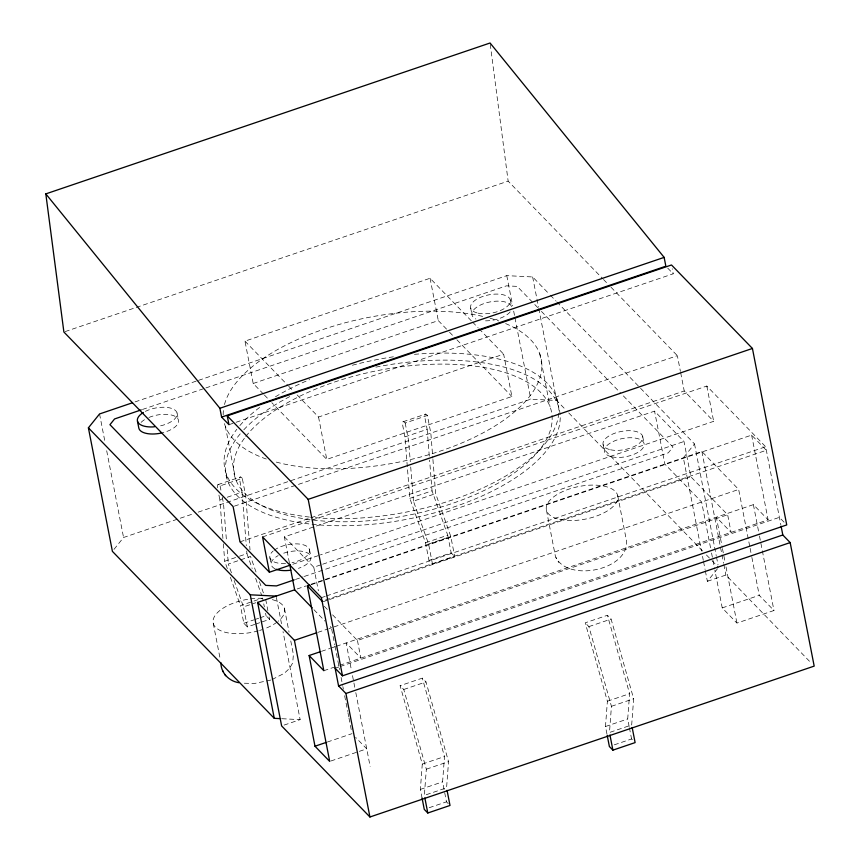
<?xml version="1.0" encoding="UTF-8"?>
<svg xmlns="http://www.w3.org/2000/svg" width="860" height="860" viewBox="0 0 860 860"><rect width="100%" height="100%" fill="white"/><g stroke="black" fill="none" stroke-linecap="round" stroke-linejoin="round"><path stroke-width="0.64" stroke-dasharray="4.3 3.22" d="M422.077 798.134L420.379 789.394L422.281 764.088L400.104 685.689L422.314 678.142L425.99 681.937L448.544 761.637L446.577 787.824L424.356 795.371L426.334 769.184L403.781 689.483L400.104 685.689M448.243 803.649L446.48 801.832L442.599 781.847L444.502 756.542L422.314 678.142M606.945 734.021L605.483 726.517L607.386 701.222L585.208 622.823L607.418 615.276L611.095 619.071L633.648 698.761L631.681 724.948L609.471 732.494L611.438 706.307L588.885 626.617L585.208 622.823M629.154 726.474L627.703 718.971L629.606 693.676L607.418 615.276M113.993 549.379L123.56 537.489L193.145 513.85M556.828 301.903L694.514 443.921L683.367 457.8L701.502 551.099M705.329 570.814L707.371 581.328L717.734 568.438M272.082 679.529L284.262 673.305L289.519 668.413L292.69 662.942L293.4 654.481L290.594 640.055M65.156 331.584L134.966 307.869M136.235 307.439L508.142 181.127L602.57 278.533M263.44 394.052L253.195 383.485L244.96 341.13L430.065 278.264L471.645 321.145M135.063 401.899L197.23 380.786M198.499 380.356L506.776 275.651L532.641 276.952L549.389 294.227M142.47 409.467L204.615 388.365M205.884 387.935L506.465 285.842L517.183 286.38L537.704 307.547M253.195 383.485L438.299 320.608L448.544 331.186M228.964 424.69L673.219 273.802L672.24 268.761M297.119 394.933L318.544 417.025L503.648 354.159L511.883 396.514L326.768 459.38L271.825 402.695M217.946 484.642L240.542 476.967M403.05 421.765L425.646 414.101M217.569 487.835A8.084 2.053 71.2 0 1 219.343 485.137L220.085 485.889L242.294 478.353L245.724 495.994L250.013 549.905M432.924 459.423L435.644 493.608L450.801 536.511L454.693 556.495L432.472 564.042L428.957 560.408L425.517 542.757L409.833 498.359L404.942 436.88L402.878 426.291A8.084 2.053 71.2 0 1 404.458 422.26L405.189 423.023L427.398 415.477L430.828 433.128L432.816 458.111M222.923 538.5L219.837 499.746L222.299 498.908M227.244 497.231L242.047 492.2L239.994 481.611A8.084 2.053 71.2 0 1 241.563 477.59L242.294 478.353M404.942 436.88L427.151 429.333L425.098 418.745A8.084 2.053 71.2 0 1 426.667 414.724L427.398 415.477M198.208 512.13L530.792 399.18L556.657 400.481L565.031 409.113M234.382 506.142L677.368 355.685L680.411 371.369M239.972 541.865L309.783 518.15M311.051 517.72L684.227 390.977L713.66 421.335L320.425 554.893M262.547 536.93L706.802 386.043L765.658 446.759L780.848 524.912M289.368 562.709L284.348 536.876L654.567 411.144L683.99 441.502L690.859 476.795L727.646 514.742L731.075 532.394L716.358 517.204L722.207 547.272M227.341 568.621L224.729 561.225L238.306 556.613M239.531 556.194L246.938 553.679L246.723 551.013M409.833 498.359L432.042 490.813L429.602 460.068M231.447 572.857L228.33 564.02L239.435 560.247M240.671 559.828L250.54 556.474L256.334 572.878M432.472 564.042L428.592 544.047L413.434 501.154L435.644 493.608M292.851 564.257L319.146 555.334M284.348 536.876L313.782 567.234L321.414 564.644M322.693 564.214L683.99 441.502M295.464 579.457L303.075 576.866M304.343 576.437L668.338 452.812L672.961 447.06L621.651 394.138M254.775 624.392L247.368 626.908L243.842 623.274L240.413 605.623L252.754 601.441M253.99 601.022L262.633 598.087L264.342 606.902M425.517 542.757L447.737 535.21L432.042 490.813M247.368 626.908L243.487 606.923L255.828 602.731M428.592 544.047L450.801 536.511M297.184 588.96L306.096 585.929M311.18 584.209L701.878 451.511L738.665 489.458L749.845 546.971M311.18 584.703L751.629 435.106L766.346 450.285L322.091 601.172M243.842 623.274L253.721 619.92M254.958 619.501L258.656 618.243M259.892 617.824L266.062 615.728L269.578 619.361L260.945 622.296M428.957 560.408L451.167 552.862L454.693 556.495M321.404 597.646L325.22 596.356M326.488 595.926L765.658 446.759M256.011 623.973L259.709 622.715M323.188 601.667L328.273 599.936M329.552 599.506L690.859 476.795M317.856 632.38L327.724 629.025M328.961 628.606L331.433 627.768L328.671 624.919M333.981 626.908L738.665 489.458M321.468 651.332L330.1 648.397M331.337 647.978L335.045 646.72M336.271 646.301L753.382 504.637L768.098 519.816L339.883 665.253M332.605 614.868L357.438 640.485L727.646 514.742M323.844 670.703L338.646 665.672M335.131 668.231L338.937 666.941M340.205 666.511L779.386 517.344L784.9 523.041M284.101 725.087L300.14 719.637L283.026 631.595M707.371 581.328L725.883 575.039L811.388 663.232M403.781 689.483L425.99 681.937M588.885 626.617L611.095 619.071M327.337 742.04L352.009 733.655M722.228 607.913L759.251 595.335L773.957 610.514L736.945 623.091L722.228 607.913L714.853 570.008M330.939 760.982L358.093 751.769M359.329 751.35L366.725 748.834L355.696 737.45M422.281 764.088L444.502 756.542M607.386 701.222L629.606 693.676M426.334 769.184L448.544 761.637M611.438 706.307L633.648 698.761M420.379 789.394L442.599 781.847M605.483 726.517L627.703 718.971M429.204 807.701L446.48 801.832M614.309 744.835L631.584 738.966L633.347 740.783M270.857 680.045L254.581 683.463L242.531 683.184M282.037 718.724L300.14 719.637M667.693 268.116L673.219 273.802M603.505 279.5L607.246 283.348M610.987 287.208L677.368 355.685M550.325 295.184L555.904 300.935M541.434 311.395L620.726 393.181M568.75 412.95L702.717 551.131M706.436 554.969L711.091 559.774M712.015 560.731L718.53 567.449M472.57 322.091L478.106 327.81M479.031 328.767L503.648 354.159M449.479 332.143L455.993 338.862M456.929 339.829L511.883 396.514M244.96 341.13L287.81 385.323M288.734 386.28L293.389 391.085M264.375 395.009L268.094 398.857M324.327 606.332L328.004 610.127M313.954 609.74L324.994 621.124M546.455 510.216L555.366 556.097C566.02 582.704 628.262 570.696 626.596 541.316L617.673 495.424M558.075 561.354L558.753 562.537M555.786 557.452L556.506 558.678M259.451 581.715L263.472 593.067M246.938 553.679L252.173 568.481M255.656 578.35L261.762 595.614M234.124 580.425L243.487 606.923M230.394 577.264L240.413 605.623M751.629 435.106L768.098 519.816M753.382 504.637L759.219 534.705M759.477 536.006L773.957 610.514M750.103 548.282L751.618 556.119M751.876 557.43L759.251 595.335M706.802 386.043L713.66 421.335M722.454 548.583L725.001 561.655M726.012 566.88L736.945 623.091M701.878 451.511L723.593 563.214M723.841 564.525L725.883 575.039M680.668 372.681L684.227 390.977M694.514 443.921L716.229 555.625M716.487 556.936L718.014 564.816M710.532 547.777L701.642 502.025L664.855 464.077L654.567 411.144M711.553 553.012L714.606 568.696M702.523 556.355L703.287 560.301M703.544 561.612L705.082 569.503M642.678 436.428L644.054 443.491M603.118 444.652L604.483 451.704M629.402 727.721L631.584 738.966M556.581 397.782L557.957 404.834M532.641 276.952L538.521 307.171M538.779 308.493L556.657 400.481M539.736 353.729L550.024 406.662M506.776 275.651L512.657 305.87M513.678 311.127L514.699 316.383M514.947 317.695L530.792 399.18M510.238 299.817L511.614 306.88A20.21 9.234 -11 0 0 484.47 303.397A20.21 9.234 -11 0 0 475.86 319.028M470.678 308.041L472.043 315.093M430.065 278.264L438.299 320.608M447.737 535.21L451.167 552.862M405.189 423.023L408.618 440.675L410.295 461.712M318.544 417.025L326.768 459.38M357.438 640.485L360.867 658.126L346.15 642.947L351.482 670.402M352.503 675.627L354.782 687.398M355.803 692.622L370.155 766.475M331.691 629.079L334.733 644.763M334.991 646.075L339.56 669.596M341.087 677.443L342.613 685.291M342.871 686.592L343.377 689.204M344.645 695.74L347.698 711.435M347.945 712.736L348.708 716.659M348.966 717.971L351.504 731.043M313.782 567.234L318.361 590.766M309.492 549.604L310.868 556.657M284.488 608.59L289.067 632.197M269.922 557.817L271.298 564.88M276.382 597.42L281.5 623.704M265.697 599.377L267.879 610.621M269.094 616.867L269.578 619.361M265.568 613.212L266.062 615.728M225.331 426.27L235.629 479.213M226.33 473.978L227.696 481.041M220.085 485.889L221.063 490.931M222.288 497.241L223.514 503.541L226.546 541.671M218.924 495.037L219.837 499.746M177.052 412.983L178.428 420.046M213.258 623.382L220.397 660.093M99.545 413.961L104.909 441.556M106.694 450.758L123.56 537.489M490.243 44.333L508.142 181.127M427.151 429.333L429.495 458.735M410.714 466.969L413.434 501.154M242.047 492.2L246.304 545.659M227.18 549.562L228.33 564.02M223.342 543.853L224.729 561.225M272.298 599.646A36.378 16.63 -11 0 1 278.124 621.286M277.006 622.167A36.378 16.63 -11 0 1 264.558 628.767M262.117 629.649A36.378 16.63 -11 0 1 259.602 630.455M258.301 630.832A36.378 16.63 -11 0 1 213.301 623.532A36.378 16.63 -11 0 1 249.389 599.033M250.561 598.872A36.378 16.63 -11 0 1 263.063 598.323M148.93 417.455A20.21 9.234 -11 0 1 177.386 418.121A20.21 9.234 -11 0 1 162.239 432.827M141.104 422.389A20.21 9.234 -11 0 1 146.737 418.454M510.12 311.911A20.21 9.234 -11 0 1 483.943 320.801M283.725 553.173A20.21 9.234 -11 0 1 309.589 554.485A20.21 9.234 -11 0 1 298.442 568.353M275.103 568.804A20.21 9.234 -11 0 1 278.167 555.603M414.456 354.331A169.85 77.636 -11 0 1 550.314 436.471A169.85 77.636 -11 0 1 310.686 517.204M309.353 517.064A169.85 77.636 -11 0 1 236.822 429.301M239.897 425.55A169.85 77.636 -11 0 1 261.161 406.296M275.469 396.772A169.85 77.636 -11 0 1 309.654 379.625M352.363 365.242A169.85 77.636 -11 0 1 394.493 356.642M145.372 411.392A20.21 9.234 -11 0 1 175.773 410.811A20.21 9.234 -11 0 1 159.584 426.055M274.082 550.282A20.21 9.234 -11 0 1 307.095 546.487A20.21 9.234 -11 0 1 292.024 562.666M285.552 563.515A20.21 9.234 -11 0 1 273.061 551.099M505.626 323.586A161.701 73.917 -11 0 1 491.576 428.054A161.701 73.917 -11 0 1 273.716 461.39M266.299 459.036A161.701 73.917 -11 0 1 224.191 422.572M223.191 414.864A161.701 73.917 -11 0 1 223.493 409.575M224.481 404.555A161.701 73.917 -11 0 1 323.65 329.283A161.701 73.917 -11 0 1 483.481 316.566M490.071 318.243A161.701 73.917 -11 0 1 498.768 320.952M375.885 367.145A169.85 77.636 -11 0 1 559.753 423.356A169.85 77.636 -11 0 1 351.267 525.589A169.85 77.636 -11 0 1 240.467 433.548M243.799 429.806A169.85 77.636 -11 0 1 292.024 395.417M245.809 436.428A161.701 73.917 -11 0 1 461.143 364.758A161.701 73.917 -11 0 1 533.437 456.778A161.701 73.917 -11 0 1 311.32 519.816M310.041 519.655A161.701 73.917 -11 0 1 245.057 437.396M559.828 519.451A36.378 16.63 -11 0 0 617.534 499.853A36.378 16.63 -11 0 0 568.815 489.168A36.378 16.63 -11 0 0 559.828 519.451M611.922 456.843A20.21 9.234 -11 0 0 643.979 445.953A20.21 9.234 -11 0 0 616.91 440.008A20.21 9.234 -11 0 0 611.922 456.843M478.106 313.169A20.21 9.234 -11 0 0 510.163 302.279A20.21 9.234 -11 0 0 483.105 296.345A20.21 9.234 -11 0 0 478.106 313.169M610.546 449.78A20.21 9.234 -11 0 0 642.603 438.89A20.21 9.234 -11 0 0 615.545 432.956A20.21 9.234 -11 0 0 610.546 449.78"/><path stroke-width="1.29" d="M280.747 718.659L274.275 718.337L112.402 551.367L88.397 427.839L99.545 413.961L132.526 402.76M45.816 193.887L490.071 43L664.146 257.387L665.855 266.213L221.6 417.1L219.891 408.274L45.816 193.887L63.887 332.014L233.114 506.572L239.972 541.865L269.406 572.222L290.379 565.095M141.201 409.897L114.573 418.949L109.951 424.69L265.729 585.38L276.447 585.918L294.195 579.887M219.891 408.274L664.146 257.387M221.6 417.1L228.964 424.69L227.244 415.864L671.499 264.977L752.436 348.461L786.739 524.933L342.484 675.82L335.131 668.231M227.244 415.864L308.181 499.348L752.436 348.461M781.095 526.169L782.815 534.995L790.168 542.585L814.183 666.113L369.929 817L281.629 725.926L257.624 602.398L294.647 589.82L312.115 607.848M320.232 651.751L309.127 655.524L323.844 670.703L307.375 585.993L309.912 585.133M257.624 602.398L294.41 640.345L316.62 632.799M269.406 572.222L262.547 536.93L321.404 597.646L338.56 685.882L782.815 534.995M338.56 685.882L345.913 693.472L790.168 542.585M294.41 640.345L314.996 746.222L326.101 742.449M422.077 798.134L424.27 809.378L427.796 813.012L450.006 805.465L447.06 790.34M607.192 735.268L609.375 746.512L612.9 750.146L635.11 742.599L632.164 727.474M88.397 427.839L250.26 594.808L276.135 596.109M238.908 682.711C229.05 681.163 220.88 673.014 220.902 662.716M307.375 585.993L322.091 601.172M314.996 746.222L329.702 761.401L309.127 655.524M224.879 674.519L225.567 675.702M222.6 670.617L223.31 671.843M609.955 735.02L612.9 750.146M424.851 797.886L427.796 813.012M308.181 499.348L342.484 675.82M345.913 693.472L369.929 817M289.627 563.999L294.647 589.82M250.26 594.808L274.275 718.337M137.482 421.206L138.858 428.258A20.21 9.234 -11 0 0 160.96 433.117M290.798 570.18A20.21 9.234 -11 0 1 276.2 569.266M154.381 426.818A20.21 9.234 -11 0 1 138.32 422.873A20.21 9.234 -11 0 1 143.383 412.488"/></g></svg>
